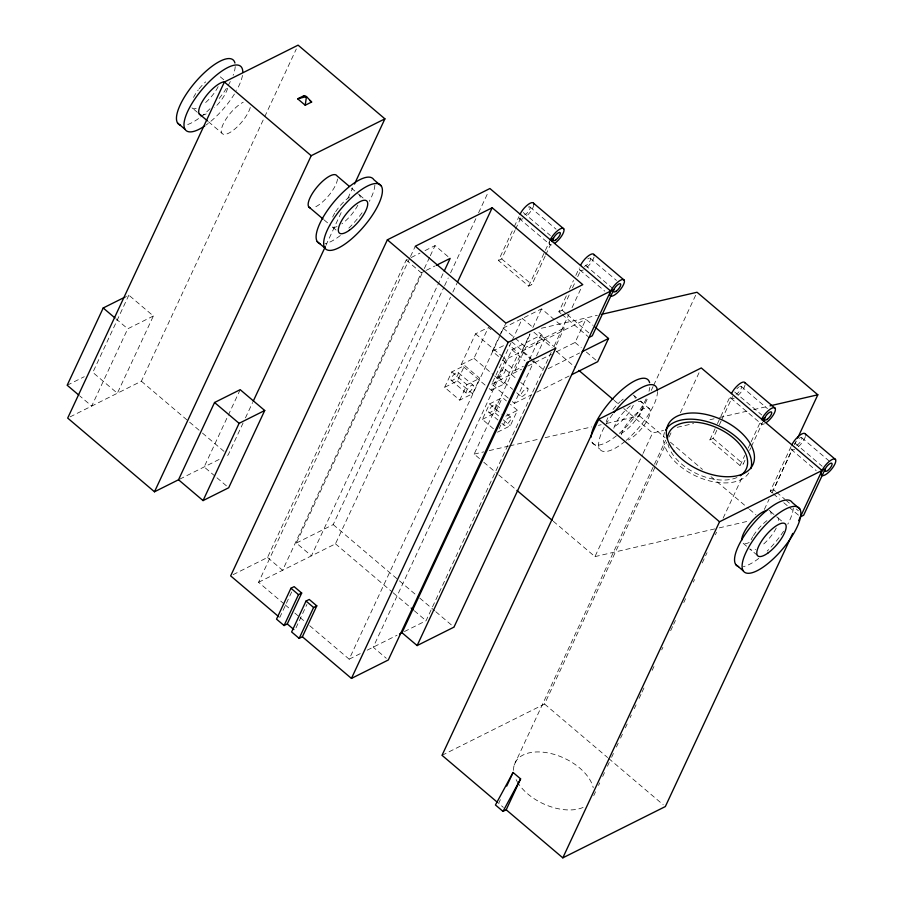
<?xml version="1.0" encoding="UTF-8"?>
<svg xmlns="http://www.w3.org/2000/svg" width="903" height="903" viewBox="0 0 903 903"><rect width="100%" height="100%" fill="white"/><g stroke="black" fill="none" stroke-linecap="round" stroke-linejoin="round"><path stroke-width="0.68" stroke-dasharray="4.51 3.39" d="M128.847 295.157L92.817 372.42L117.345 393.245L153.375 315.994L128.847 295.157L126.397 296.387M153.375 315.994L127.741 328.805L91.711 406.068L79.983 396.112M70.084 416.881L141.376 381.224L264.127 117.988M264.726 116.713L296.308 48.988M240.187 389.678L204.157 466.941L215.896 476.897M243.088 422.976L228.188 454.92L225.784 456.128M245.469 417.863L252.626 402.524M325.915 245.356L341.402 212.126M347.96 198.073L352.734 187.847M233.121 574.658L267.514 557.456L406.215 260.019L409.973 258.134M284.152 604.005L258.574 582.3L409.928 257.716M410.526 256.441L415.29 246.226M425.076 270.945L421.306 272.83L282.605 570.278L267.514 557.456M443.001 273.722L311.445 555.853L296.353 543.042L421.949 273.677M424.331 268.563L429.693 257.084M430.291 255.797L435.054 245.593L450.145 258.405M279.727 617.539L291.838 591.589M296.353 543.042L333.196 524.609L444.028 286.928M444.626 285.641L448.204 277.977M450.586 272.864L476.208 217.916M478.59 212.803L488.128 192.362M295.981 627.89L306.93 604.4M258.574 582.3L335.476 543.832L450.484 297.211M452.866 292.098L457.031 283.147M545.186 256.034L531.89 284.547L528.684 286.149L498.49 260.515L513.683 227.94M514.259 226.687L518.932 216.664M498.49 260.515L501.696 258.913L514.992 230.4M515.568 229.17L521.234 217.025M444.626 387.331L451.827 371.889L464.639 365.478L479.741 378.289L472.54 393.742L459.717 400.153L444.626 387.331L457.437 380.931L464.639 365.478M485.092 385.062L461.14 364.733L475.554 333.828L487.202 328.003M461.14 364.733L473.962 358.322L488.365 327.417L491.492 330.069M459.717 400.153L466.93 384.701L479.741 378.289M498.524 356.493L492.349 351.244L499.178 336.616M499.743 335.385L503.163 328.071L541.608 308.837L564.251 328.06L555.514 346.808M309.729 625.723L349.168 659.19L500.522 334.618M501.109 333.342L505.883 323.116M528.684 286.149L550.299 239.792M545.762 254.804L550.39 244.882L519.439 218.684M508.231 398.11L491.763 384.125L510.996 342.88M512.148 340.408L522.385 318.454L532.68 327.191M489.257 388.595L491.334 390.367L505.748 359.462L518.559 353.05L509.19 345.093M555.83 348.118L540.739 335.306L511.899 349.732L373.199 647.18L386.281 658.287M493.433 428.778L482.371 419.376L489.573 403.923L502.384 397.512L506.414 400.932M491.334 390.367L504.156 383.956L518.559 353.05M532.081 360.071L521.787 351.335L529.948 333.839M532.86 327.586L541.608 308.837M479.516 458.622L474.177 454.085L530.038 334.302M482.371 419.376L495.183 412.964L502.384 397.512M502.644 359.992L514.992 370.478L525.806 347.294L564.251 328.06M529.418 359.563L540.739 335.306M499.122 428.632L500.793 425.065M512.351 401.598L514.405 403.348L534.226 360.861L530.614 362.656M536.495 355.974L545.028 337.677L536.788 330.69M560.966 313.555L558.878 311.783L567.061 294.243M569.398 289.231L573.484 280.461M575.821 275.449L579.331 267.931M558.878 311.783L562.084 310.18L569.601 294.062M572.491 287.865L575.38 281.668M577.694 276.713L580.584 270.516M497.463 432.198L510.274 425.787L517.487 410.334L510.443 404.352M404.431 631.547L426.058 620.733L551.191 352.384M554.171 345.996L569.071 314.041M572.05 307.652L581.588 287.21M556.417 351.786L575.064 342.451L585.878 319.278L593.079 325.396M606.624 423.451L639.403 415.877L648.309 396.756M651.289 390.389L653.061 386.563M653.659 385.288L695.852 294.807M553.268 521.234L594.953 556.62L642.496 454.672M643.094 453.396L652.598 433L663.524 430.483M514.236 764.954L665.68 440.179M442.03 755.314L544.565 704.035L655.397 466.354M655.996 465.079L666.719 442.075M669.1 436.962L672.08 430.573M680.422 412.682L699.486 371.788M500.375 799.674L498.648 803.377L503.366 807.384M744.986 460.259L743.259 463.973L740.054 465.576L709.86 439.942L715.12 428.665M717.456 423.654L730.301 396.101M709.86 439.942L713.065 438.339L717.106 429.67M719.42 424.703L721.147 420.99M721.734 419.748L732.593 396.451M740.054 465.576L744.727 455.552M748.226 448.035L750.562 443.023M751.149 441.77L761.669 419.218M749.614 450.337L750.765 447.865M751.352 446.624L762.787 422.085M593.734 795.645L595.529 791.818M598.508 785.418L599.705 782.867M602.685 776.467L604.468 772.629M607.448 766.241L609.243 762.403M611.624 757.29L613.408 753.452M616.399 747.063L618.183 743.225M620.564 738.112L622.359 734.274M625.339 727.874L627.122 724.048M630.113 717.648L631.299 715.097M634.278 708.697L636.073 704.859M639.053 698.47L641.435 693.357M642.033 692.082L645.013 685.682M652.169 670.342L653.964 666.504M661.707 649.878L662.904 647.327M670.658 630.7L673.04 625.587M673.638 624.312L675.421 620.474M683.774 602.572L685.558 598.734M693.312 582.108L694.509 579.557M702.252 562.93L707.026 552.704M715.368 534.802L716.564 532.239M723.122 518.175L742.198 477.258M772.325 492.982L770.248 491.209L791.276 446.105M770.248 491.209L773.453 489.607L791.942 449.942M764.344 509.484L769.096 499.291M772.065 492.914L792.27 449.592M794.651 444.49L795.836 441.939M67.183 385.242L84.272 376.698M411.226 257.502L420.008 253.111M425.02 250.605L435.054 245.593M426.329 270.324L435.099 265.933M179.753 479.154L219.779 459.13M492.349 351.244L504.371 345.239M521.787 351.335L585.878 319.278M514.992 370.478L523.413 366.268M491.763 384.125L521.595 369.203M527.815 366.087L551.44 354.269M548.211 368.672L579.624 352.96M514.405 403.348L531.811 394.645M536.788 392.15L569.116 375.987M505.838 416.159L517.487 410.334M349.168 659.19L361.177 653.185M367.182 650.183L397.015 635.26M541.371 328.263L597.357 315.316M474.177 454.085L483.737 451.884M489.189 450.62L508.31 446.195M509.676 445.879L539.723 438.926M545.175 437.662L591.612 426.927M598.429 425.347L601.161 424.715M677.171 427.322L693.56 423.53M709.95 419.737L714.047 418.789M719.51 417.525L748.181 410.899M753.644 409.635L768.667 406.158M594.953 556.62L717.851 528.199M719.217 527.883L749.253 520.929M530.05 207.092L556.079 229.193M590.449 258.36L616.478 280.449M741.419 386.518L767.448 408.619M801.808 437.786L828.886 460.767M523.311 212.555L550.379 235.536M612.855 288.576L583.699 263.823A5.271 1.806 -49.7 0 1 584.275 262.773M734.681 391.992L761.748 414.974M795.069 443.249L822.136 466.23M579.828 269.952L604.818 291.161M730.798 398.11L761.748 424.308M791.197 449.378L816.177 470.587M501.696 258.913L531.89 284.547M562.084 310.18L566.249 313.713M567.287 314.594L589.151 333.162M713.065 438.339L743.259 463.973M773.453 489.607L775.53 491.379M776.58 492.259L784.91 499.325M785.949 500.217L791.152 504.63M796.356 509.055L798.444 510.816M562.005 314.436L588.034 336.537M773.374 493.862L779.616 499.167M783.781 502.7L787.947 506.233M788.985 507.125L799.403 515.963M575.064 342.451L581.239 347.7M586.386 352.068L597.707 361.685M634.662 396.225L636.547 397.828M640.317 401.034L649.754 409.048M770.541 511.572L776.196 516.381M778.093 517.983L781.863 521.189M639.403 415.877L665.048 437.65M670.398 442.188L702.466 469.413M711.011 476.671L748.418 508.423M749.49 509.326L755.901 514.778M533.955 332.293L552.128 347.711M556.395 351.346L575.64 367.679M614.119 400.345L618.397 403.968M623.736 408.506L652.598 433M223.763 79.769L219.993 76.574A21.074 7.201 -49.7 0 1 220.535 78.753M351.414 188.129L357.588 193.377M359.642 195.116L363.424 198.321M503.163 328.071L525.806 347.294M511.572 341.639L531.133 358.231M533.12 360.94L544.441 370.557M743.169 543.29L748.835 548.098M757.324 555.311L749.772 548.9A21.074 7.201 -49.7 0 0 755.642 549.396M406.215 260.019L421.306 272.83M511.899 349.732L524.982 360.839M475.554 333.828L502.621 356.809M503.671 357.69L505.748 359.462M592.187 442.605L599.739 449.017M505.308 369.327A5.271 1.806 -49.7 0 1 500.86 376.506A5.271 1.806 -49.7 0 1 499.145 373.74A5.271 1.806 -49.7 0 1 505.308 369.327L516.629 378.944M520.749 382.432L527.962 388.55A5.271 1.806 -49.7 0 1 523.503 395.74A5.271 1.806 -49.7 0 1 521.787 392.963A5.271 1.806 -49.7 0 1 527.962 388.55M197.339 112.299L191.673 107.491A21.074 7.201 -49.7 0 0 197.543 107.976M208.491 121.758L221.867 133.125M324.121 219.926L330.295 225.163M336.051 230.039L331.333 226.043A21.074 7.201 -49.7 0 0 337.191 226.529M498.23 377.059L512.644 389.295M516.764 392.794L520.873 396.282M473.962 358.322L493.738 375.117M494.788 375.998L504.156 383.956M458.171 372.544A5.271 1.806 -49.7 0 1 453.724 379.723A5.271 1.806 -49.7 0 1 452.008 376.957A5.271 1.806 -49.7 0 1 458.171 372.544L473.274 385.355A5.271 1.806 -49.7 0 1 468.815 392.534A5.271 1.806 -49.7 0 1 467.099 389.769A5.271 1.806 -49.7 0 1 473.274 385.355M495.916 404.578A5.271 1.806 -49.7 0 1 491.469 411.757A5.271 1.806 -49.7 0 1 489.753 408.991A5.271 1.806 -49.7 0 1 495.916 404.578L501.955 409.702M506.989 413.98L511.019 417.4A5.271 1.806 -49.7 0 1 506.56 424.579A5.271 1.806 -49.7 0 1 504.845 421.814A5.271 1.806 -49.7 0 1 511.019 417.4M451.827 371.889L466.93 384.701M489.573 403.923L501.65 414.184M457.437 380.931L472.54 393.742M495.183 412.964L499.212 416.385M503.231 419.805L510.274 425.787M451.094 380.265L466.196 393.087M488.839 412.31L497.892 419.997M501.921 423.417L503.93 425.121M483.794 462.257L497.688 474.052M498.761 474.955L515.861 489.471M116.013 318.849L127.741 328.805M333.196 524.609L398.392 579.952M399.465 580.866L418.699 597.199M419.771 598.102L434.738 610.8M435.81 611.715L453.972 627.134M544.565 704.035L607.629 757.572M608.69 758.475L663.208 804.754M335.476 543.832L391.958 591.781M393.019 592.684L410.075 607.166M414.342 610.778L426.058 620.733M141.376 381.224L188.535 421.261M189.607 422.164L201.392 432.176M202.464 433.09L226.043 453.103M216.957 477.811L226.563 485.961M285.224 604.92L290.552 609.435M294.818 613.058L299.074 616.67M300.146 617.584L304.401 621.196M621.354 434.693A21.074 7.201 -49.7 0 1 640.475 410.402A21.074 7.201 -49.7 0 1 648.997 416.768A21.074 7.201 -49.7 0 1 628.398 439.953M583.101 807.429A42.678 25.081 25 0 1 519.101 784.628M518.356 783.544A42.678 25.081 25 0 1 514.891 776.693M513.604 770.349A42.678 25.081 25 0 1 549.724 753.26A42.678 25.081 25 0 1 593.226 787.687M736.938 477.54A42.678 25.081 25 0 1 669.755 449.31M669.213 448.057A42.678 25.081 25 0 1 667.983 444.299M748.835 472.969A46.888 27.564 25 0 1 694.035 475.136A46.888 27.564 25 0 1 665.026 431.239M799.178 438.339A5.271 1.806 -49.7 0 1 800.905 441.104A5.271 1.806 -49.7 0 1 794.73 445.518M794.708 444.197A5.271 1.806 -49.7 0 1 796.401 441.104M805.397 436.555A10.543 3.601 -49.7 0 1 798.354 446.737M794.674 449.378A10.543 3.601 -49.7 0 1 791.152 446.748M739.681 386.518A5.271 1.806 -49.7 0 1 741.081 388.787A5.271 1.806 -49.7 0 1 736.08 394.25M736.893 388.787A5.271 1.806 -49.7 0 1 738.789 387.071M764.469 423.744A10.543 3.601 -49.7 0 1 760.958 421.114M744.998 385.288A10.543 3.601 -49.7 0 1 737.965 395.469M734.274 398.11A10.543 3.601 -49.7 0 1 730.527 397.027M589.478 258.077A5.271 1.806 -49.7 0 1 589.535 261.678A5.271 1.806 -49.7 0 1 584.331 266.362M587.819 258.901A5.271 1.806 -49.7 0 1 588.711 258.36M594.027 257.129A10.543 3.601 -49.7 0 1 586.984 267.311M583.304 269.952A10.543 3.601 -49.7 0 1 579.782 267.322M551.575 244.882A10.543 3.601 -49.7 0 1 549.588 241.688M528.311 207.092A5.271 1.806 -49.7 0 1 529.722 209.349A5.271 1.806 -49.7 0 1 524.711 214.824M533.865 204.315A10.543 3.601 -49.7 0 1 526.596 216.043M522.916 218.684A10.543 3.601 -49.7 0 1 519.394 216.054M769.029 510.443A21.074 7.201 -49.7 0 1 770.631 516.843M749.174 542.489A21.074 7.201 -49.7 0 1 742.221 542.489M793.308 507.983A42.148 14.414 -49.7 0 1 787.788 524.158M783.578 531.224A42.148 14.414 -49.7 0 1 767.144 551.101M758.791 558.381A42.148 14.414 -49.7 0 1 743.372 566.61M776.58 516.855A21.074 7.201 -49.7 0 1 778.442 522.137M776.253 528.052A21.074 7.201 -49.7 0 1 761.229 546.022M751.115 539.847A21.074 7.201 -49.7 0 1 752.775 536.709M753.418 535.637A21.074 7.201 -49.7 0 1 767.573 520.173M638.331 401.508A21.074 7.201 -49.7 0 1 639.821 413.755A21.074 7.201 -49.7 0 1 620.846 433.553M613.803 428.282A21.074 7.201 -49.7 0 1 631.694 404.826M633.15 395.096A21.074 7.201 -49.7 0 1 635.204 398.415M633.319 405.278A21.074 7.201 -49.7 0 1 613.295 427.142M606.263 421.882A21.074 7.201 -49.7 0 1 608.735 416.023M613.013 409.51A21.074 7.201 -49.7 0 1 620.338 401.508M621.298 400.672A21.074 7.201 -49.7 0 1 623.217 399.115M657.452 391.541A42.148 14.414 -49.7 0 1 626.197 440.371M625.102 441.296A42.148 14.414 -49.7 0 1 599.332 448.249A42.148 14.414 -49.7 0 1 613.058 413.743M649.788 387.398A42.148 14.414 -49.7 0 1 648.997 391.304M646.142 398.866A42.148 14.414 -49.7 0 1 617.55 434.885M616.456 435.777A42.148 14.414 -49.7 0 1 591.397 440.675M337.496 179.008A21.074 7.201 -49.7 0 1 328.624 195.68A21.074 7.201 -49.7 0 1 313.522 207.69M250.278 107.468A21.074 7.201 -49.7 0 1 231.157 131.77A21.074 7.201 -49.7 0 1 222.635 125.393A21.074 7.201 -49.7 0 1 243.234 102.208M358.13 193.998A21.074 7.201 -49.7 0 1 360.184 197.305M357.802 205.184A21.074 7.201 -49.7 0 1 341.842 223.842M332.676 216.991A21.074 7.201 -49.7 0 1 334.968 212.769M335.668 211.686A21.074 7.201 -49.7 0 1 351.549 195.748M374.869 185.115A42.148 14.414 -49.7 0 1 369.35 201.301M362.092 212.758A42.148 14.414 -49.7 0 1 348.693 228.233M340.341 235.525A42.148 14.414 -49.7 0 1 324.933 243.754M227.624 88.246A21.074 7.201 -49.7 0 1 214.508 107.728M206.177 113.891A21.074 7.201 -49.7 0 1 203.107 115.02M218.154 86.643A21.074 7.201 -49.7 0 1 203.13 104.601M193.513 97.422A21.074 7.201 -49.7 0 1 198.333 89.86M199.179 88.776A21.074 7.201 -49.7 0 1 205.67 81.857M242.478 75.4A42.148 14.414 -49.7 0 1 236.575 90.368M234.408 94.047A42.148 14.414 -49.7 0 1 206.098 124.975M235.22 66.574A42.148 14.414 -49.7 0 1 233.132 75.288M230.321 81.541A42.148 14.414 -49.7 0 1 219.147 98.529M210.004 108.744A42.148 14.414 -49.7 0 1 200.692 116.972M198.547 118.564A42.148 14.414 -49.7 0 1 186.402 124.93"/><path stroke-width="1.35" d="M305.225 105.233L306.456 96.565L304.085 95.616L297.674 98.822L305.225 105.233L311.637 102.028L306.456 96.565L297.674 98.822M125.178 296.997L103.213 307.979L67.183 385.242L78.911 395.198M354.518 184.02L384.904 118.846L298.092 45.15L224.395 82.015L67.691 418.089L154.492 491.785L178.523 479.764L214.553 402.501L240.187 389.678L264.726 410.504L228.696 487.767L203.062 500.589L178.523 479.764M154.492 491.785L311.208 155.7L384.904 118.846M203.062 500.589L239.092 423.326L264.726 410.504M253.212 401.248L325.317 246.632M399.521 634.008L402.027 632.755L417.13 645.566L453.972 627.134L610.688 291.059L489.911 188.524L387.376 239.814L230.66 575.888L278.666 616.636M290.935 588.248L276.532 619.142L284.073 625.553L287.278 623.95L301.692 593.045L294.141 586.645L290.935 588.248L298.487 594.648L301.692 593.045M444.197 271.171L450.145 258.405L436.352 265.301M284.073 625.553L298.487 594.648M306.038 601.059L291.624 631.965L299.175 638.376L302.381 636.773L316.784 605.868L309.244 599.457L306.038 601.059L313.589 607.471L316.784 605.868M457.629 281.871L492.191 207.758L582.774 284.659L505.883 323.116L415.29 246.226L492.191 207.758M299.175 638.376L313.589 607.471M551.947 241.541L553.505 238.189L550.299 239.792A10.543 3.601 -49.7 0 1 559.736 229.17A10.543 3.601 -49.7 0 1 563.641 232.094A10.543 3.601 -49.7 0 1 554.882 243.223M302.381 636.773L351.448 678.424L508.163 342.35L613.893 289.457L592.278 335.814L589.072 337.417M402.027 632.755L528.232 362.114M417.13 645.566L555.83 348.118L526.991 362.543L388.29 659.991L351.448 678.424M595.133 327.146L608.52 338.501L597.707 361.685L571.599 374.745M798.658 520.67L822.057 470.486L701.281 367.961L598.745 419.24L442.03 755.314L497.576 802.474M506.718 786.073L513.062 772.483L520.602 778.883L506.199 809.788L502.994 811.391L495.442 804.979L513.062 772.483M763.317 420.967L764.875 417.615L761.669 419.218A10.543 3.601 -49.7 0 1 771.106 408.596A10.543 3.601 -49.7 0 1 775.011 411.52A10.543 3.601 -49.7 0 1 766.252 422.649M506.199 809.788L562.817 857.85L719.533 521.776L825.263 468.883L803.647 515.241L800.442 516.843M797.62 438.124L817.825 394.792L697.037 292.256L601.454 314.368M792.71 533.436L665.342 806.56L562.817 857.85M502.994 811.391L520.602 778.883M582.13 351.707L608.52 338.501M770.033 405.842L817.825 394.792M533.594 203.231L563.788 228.854M593.982 254.488L624.176 280.122A10.543 3.601 -49.7 0 1 615.282 294.491A10.543 3.601 -49.7 0 1 611.839 288.949A10.543 3.601 -49.7 0 1 624.176 280.122M744.964 382.658L775.158 408.291M805.352 433.925L835.546 459.548A10.543 3.601 -49.7 0 1 826.64 473.917A10.543 3.601 -49.7 0 1 823.209 468.375A10.543 3.601 -49.7 0 1 835.546 459.548M799.798 508.931A42.148 14.414 -49.7 0 0 750.449 544.238A42.148 14.414 -49.7 0 0 764.198 566.384A42.148 14.414 -49.7 0 0 799.798 508.931L792.247 502.519A42.148 14.414 -49.7 0 0 752.368 524.801A42.148 14.414 -49.7 0 0 738.631 566.621M304.085 95.616L305.97 97.219M309.74 100.425L311.637 102.028M381.348 186.074A42.148 14.414 -49.7 0 0 332.011 221.37A42.148 14.414 -49.7 0 0 345.747 243.517A42.148 14.414 -49.7 0 0 381.348 186.074L373.797 179.663A42.148 14.414 -49.7 0 0 333.929 201.933A42.148 14.414 -49.7 0 0 320.193 243.754M578.846 370.399L613.047 399.431M349.348 186.379L337 175.893A21.074 7.201 -49.7 0 0 317.055 187.034A21.074 7.201 -49.7 0 0 310.192 207.938M224.395 82.015L311.208 155.7M387.376 239.814L508.163 342.35M598.745 419.24L719.533 521.776M735.618 564.364L743.169 570.764M199.224 113.902L207.464 120.889M308.679 206.81L323.093 219.045M177.519 122.943L185.07 129.355M317.167 241.496L324.719 247.907M516.934 490.385L552.196 520.331M103.213 307.979L114.941 317.946M214.553 402.501L239.092 423.326M411.147 608.069L413.269 609.875M287.278 623.95L293.881 629.56M791.863 444.852A10.543 3.601 -49.7 0 1 800.092 435.02A10.543 3.601 -49.7 0 1 805.623 435.009M667.43 439.05A42.678 25.081 25 0 1 720.131 429.286A42.678 25.081 25 0 1 740.234 475.768M665.567 430.155A46.888 27.564 25 0 1 718.235 425.64A46.888 27.564 25 0 1 750.867 468.612M580.494 265.426A10.543 3.601 -49.7 0 1 588.722 255.594A10.543 3.601 -49.7 0 1 594.253 255.583M520.105 214.158A10.543 3.601 -49.7 0 1 528.334 204.326A10.543 3.601 -49.7 0 1 533.865 204.315M731.475 393.595A10.543 3.601 -49.7 0 1 739.704 383.752A10.543 3.601 -49.7 0 1 745.235 383.741M741.679 540.31A21.074 7.201 -49.7 0 1 750.596 522.713A21.074 7.201 -49.7 0 1 766.658 510.455M613.893 412.671A42.148 14.414 -49.7 0 1 657.373 390.277M591.126 437.142A42.148 14.414 -49.7 0 1 619.006 392.399A42.148 14.414 -49.7 0 1 649.607 382.703M200.737 115.02A21.074 7.201 -49.7 0 1 204.304 98.45A21.074 7.201 -49.7 0 1 223.662 81.857M204.868 125.833A42.148 14.414 -49.7 0 1 184.517 120.336A42.148 14.414 -49.7 0 1 216.031 75.491A42.148 14.414 -49.7 0 1 242.783 71.879M180.532 125.201A42.148 14.414 -49.7 0 1 196.064 81.293A42.148 14.414 -49.7 0 1 234.938 63.041M674.169 451.263A46.888 27.564 25 0 0 750.235 468.713A46.888 27.564 25 0 0 706.812 414.612A46.888 27.564 25 0 0 674.169 451.263M827.554 470.598A5.271 1.806 -49.7 0 0 832.002 463.42A5.271 1.806 -49.7 0 0 825.839 467.833A5.271 1.806 -49.7 0 0 827.554 470.598M767.166 419.331A5.271 1.806 -49.7 0 0 771.613 412.152A5.271 1.806 -49.7 0 0 765.451 416.565A5.271 1.806 -49.7 0 0 767.166 419.331M616.185 291.172A5.271 1.806 -49.7 0 0 620.643 283.993A5.271 1.806 -49.7 0 0 614.469 288.407A5.271 1.806 -49.7 0 0 616.185 291.172M555.796 239.905A5.271 1.806 -49.7 0 0 560.244 232.726A5.271 1.806 -49.7 0 0 554.081 237.139A5.271 1.806 -49.7 0 0 555.796 239.905M767.832 553.121A21.074 7.201 -49.7 0 0 785.633 524.395A21.074 7.201 -49.7 0 0 760.969 542.048A21.074 7.201 -49.7 0 0 767.832 553.121M349.393 230.254A21.074 7.201 -49.7 0 0 367.194 201.527A21.074 7.201 -49.7 0 0 342.519 219.181A21.074 7.201 -49.7 0 0 349.393 230.254"/></g></svg>
